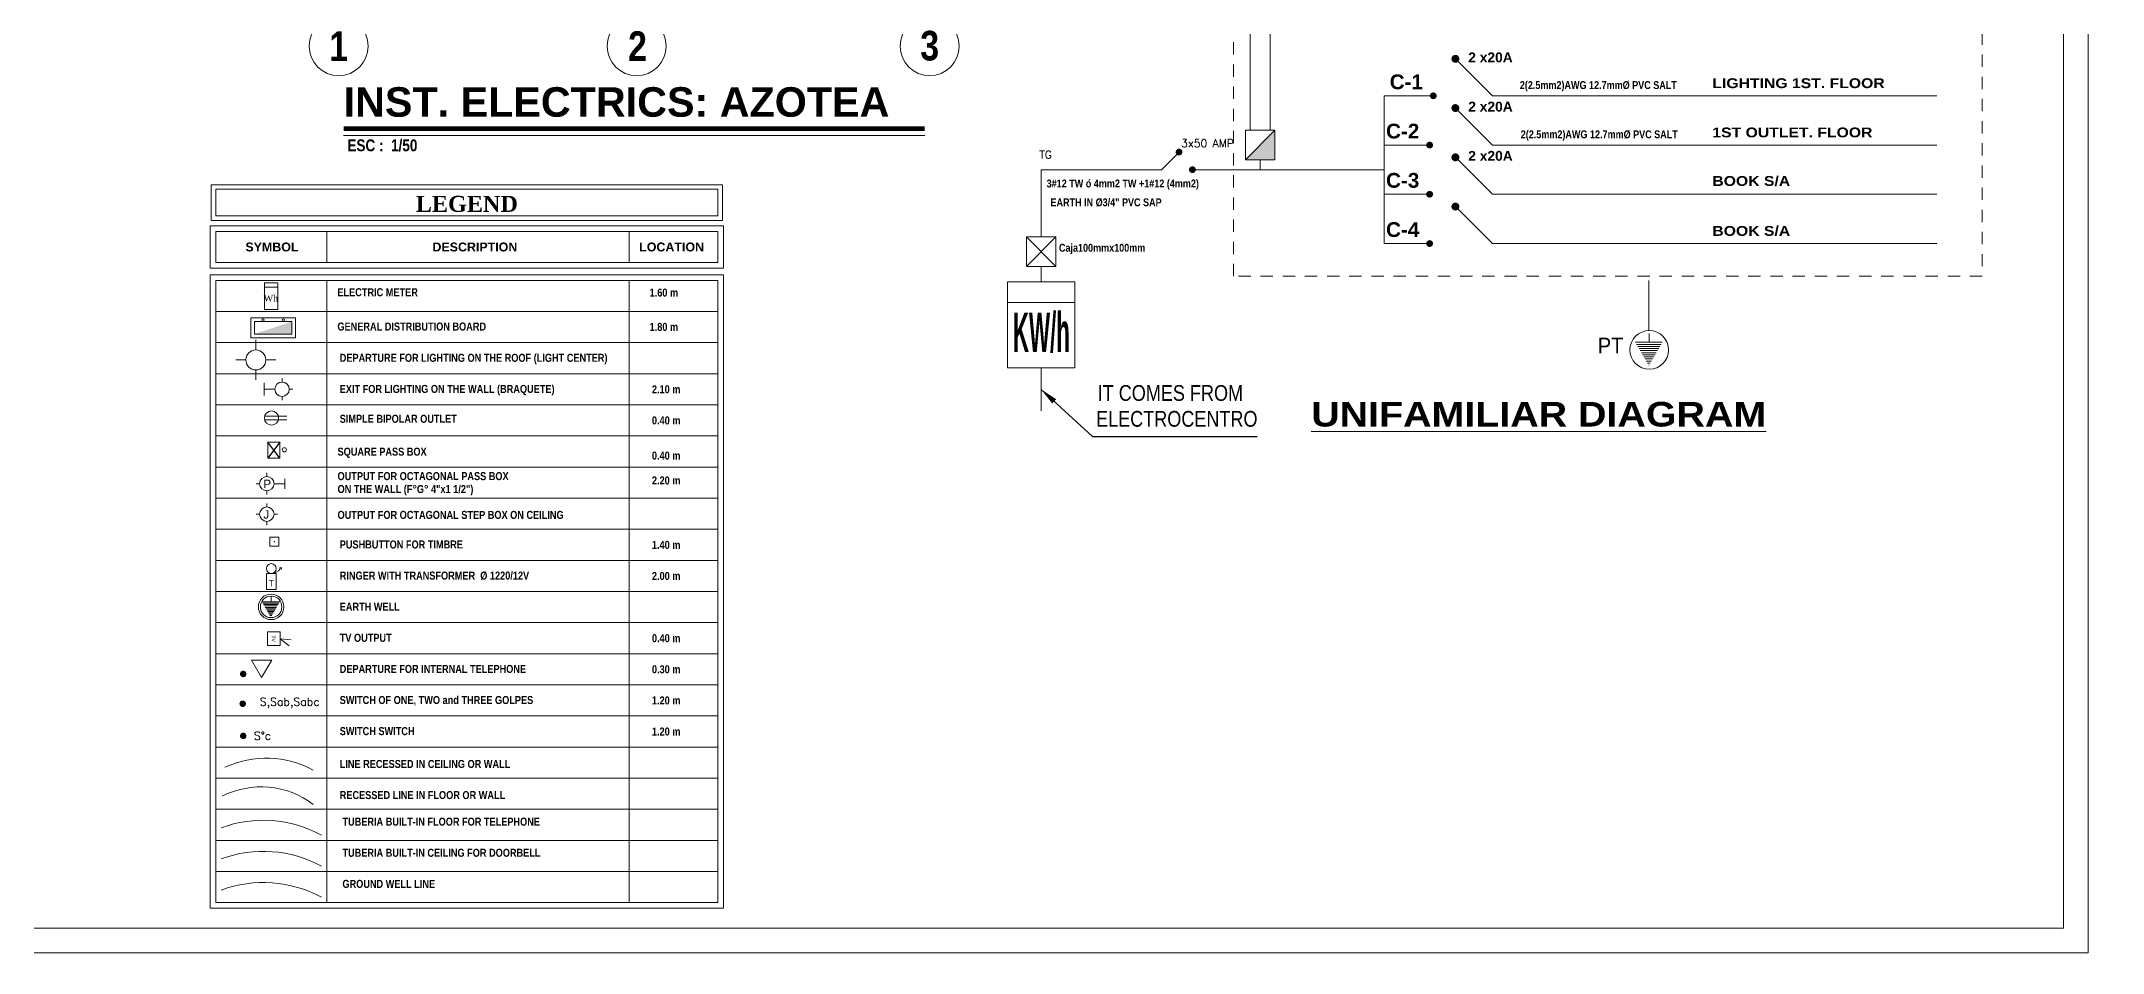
# Model space of a CAD drawing. Header units: millimetres. Extents: x 68 to 194, y 47 to 103.
# Drawn here: x 172.97 to 193.9, y 46.55 to 55.8 of the extents above; entities that cross this region are included whole.
import ezdxf
from ezdxf.enums import TextEntityAlignment as Align

# ---------------------------------------------------------------- set-up
doc = ezdxf.new("R2010")
doc.units = ezdxf.units.MM
for name, pattern in [('ACAD_ISO02W100', [15, 12, -3]), ('ACAD_ISO04W100', [30.5, 24, -3, 0.5, -3]), ('ACAD_ISO06W100', [36, 24, -3, 0, -3, 0, -3, 0, -3]), ('CONTINUA', [0]), ('DASHED2', [0.375, 0.25, -0.125])]:
    doc.linetypes.add(name, pattern=pattern)
doc.layers.add('G_Acotación', color=171, linetype='Continuous')
for name, color, linetype, lineweight in [('G_Complemento', 30, 'Continuous', 20), ('G_Ejes', 253, 'Continuous', 20), ('G_Proyección', 8, 'DASHED2', 15), ('G_Texto', 122, 'Continuous', 20), ('IE_Accesorios', 71, 'Continuous', 20), ('IE_Alumbrado', 31, 'Continuous', 60), ('IE_Teléfono', 220, 'ACAD_ISO06W100', 35), ('IE_Timbre', 30, 'ACAD_ISO04W100', 30), ('IE_Tomacorriente', 104, 'DASHED2', 40)]:
    doc.layers.add(name, color=color, linetype=linetype, lineweight=lineweight)
doc.styles.add('AB', font='')
doc.styles.add('ACOT', font='simplex.shx', dxfattribs={"height": 0.08})
doc.styles.add('Arial Marron', font='ARIALN.TTF')
doc.styles.add('Cotas', font='ARIALNB.TTF', dxfattribs={"height": 0.1})
doc.styles.add('Eje', font='ARIALNB.TTF', dxfattribs={"height": 0.3})
doc.styles.add('Notas', font='ARIALNB.TTF', dxfattribs={"height": 0.15})
doc.styles.add('TEXT1', font='arial.ttf', dxfattribs={"width": 1.5, "height": 0.15})
doc.styles.add('Times', font='times.ttf')
doc.styles.add('Titulo', font='arialbd.ttf', dxfattribs={"height": 0.2})
doc.styles.add('Titulos(Planos)', font='')
doc.styles.get('AB').set_extended_font_data('Arial Black')
doc.styles.get('Titulos(Planos)').set_extended_font_data('Arial Black')
doc.linetypes.add('TRACKS', pattern='A,3.81,[130,ltypeshp.shx,S=6.35,R=0,X=0,Y=0],3.81', length=7.62)
doc.dimstyles.get("Standard").update_dxf_attribs({"dimtxt": 0.18, "dimasz": 0.18, "dimexe": 0.18, "dimexo": 0.0625, "dimgap": 0.09, "dimtad": 0, "dimtih": 1, "dimtoh": 1, "dimdec": 4, "dimzin": 0, "dimdsep": 46, "dimtxsty": 'Standard', "dimcen": 0.09, "dimadec": 0, "dimazin": 0, "dimtfac": 1, "dimtdec": 4, "dimtofl": 0, "dimtmove": 0, "dimatfit": 3, "dimfxl": 0, "dimtolj": 1, "dimtzin": 0, "dimarcsym": 0})

# ---------------------------------------------------------------- blocks, each defined once
blk = doc.blocks.new('Eri')
blk.add_line((-1.7, 0), (0, 0))
blk.add_circle((-2, 0), 0.3)
at = {"color": 1, "style": 'Eje', "flags": 4}
blk.add_attdef('H', text='', height=0.3, dxfattribs=at).set_placement((-2, 0), align=Align.MIDDLE_CENTER)
blk = doc.blocks.new('Titulo')
at = {"style": 'Titulo', "oblique": 20, "flags": 4}
blk.add_attdef('TITULO', (0.026, 0.189), '', height=0.3, dxfattribs=at)
at = {"oblique": 20, "flags": 4}
blk.add_attdef('ESCALA', (0.26, -0.101), '', height=0.11, dxfattribs=at)
blk = doc.blocks.new('braquet')
at = {"color": 2}
for p, q in [((0, 0.070875), (0, -0.070875)), ((0.1215, 0), (0, 0)), ((0.2025, 0.1215), (0.2025, 0.081)), ((0.324, 0), (0.2835, 0)), ((0.2025, -0.081), (0.2025, -0.1215))]:
    blk.add_line(p, q, dxfattribs=at)
at = {"color": 3}
blk.add_circle((0.2025, 0), 0.081, dxfattribs=at)
blk = doc.blocks.new('CP')
at = {"linetype": 'ACAD_ISO06W100', "lineweight": 25, "ltscale": 0.25}
for p, q in [((-0.05, 0.087), (-0.185, -0.093)), ((-0.05, -0.093), (-0.185, 0.087))]:
    blk.add_line(p, q, dxfattribs=at)
for p, q in [((-0.185, -0.093), (-0.185, 0.087)), ((-0.185, 0.087), (-0.05, 0.087)), ((-0.05, 0.087), (-0.05, -0.093)), ((-0.05, -0.093), (-0.185, -0.093))]:
    blk.add_line(p, q)
blk.add_circle((0, 0), 0.0234)
blk = doc.blocks.new('SALIDA CP')
at = {"color": 2}
for p, q in [((-0.648, 0), (-0.567, 0)), ((-0.405, 0.162), (-0.405, 0.243)), ((-0.243, 0), (0, 0)), ((0, -0.113), (0, 0.113)), ((-0.405, -0.243), (-0.405, -0.162))]:
    blk.add_line(p, q, dxfattribs=at)
at = {"color": 3}
blk.add_circle((-0.405, 0), 0.162, dxfattribs=at)
at = {"color": 3, "style": 'TEXT1'}
blk.add_text('P', height=0.189, dxfattribs=at).set_placement((-0.484, -0.099))
blk = doc.blocks.new('SALID TECH CP')
at = {"color": 2}
for p, q in [((-0.122, 0), (-0.081, 0)), ((0, 0.081), (0, 0.121)), ((0.121, 0), (0.081, 0)), ((0, -0.122), (0, -0.081))]:
    blk.add_line(p, q, dxfattribs=at)
at = {"color": 3}
blk.add_circle((0, 0), 0.081, dxfattribs=at)
at = {"color": 3, "style": 'TEXT1'}
blk.add_text('J', height=0.0943, dxfattribs=at).set_placement((-0.04, -0.05))
blk = doc.blocks.new('PUNTO LUZ')
for p, q in [((-0.1125, 0), (-0.225, 0)), ((0, 0.1125), (0, 0.225)), ((0.1125, 0), (0.225, 0)), ((0, -0.1125), (0, -0.225))]:
    blk.add_line(p, q)
blk.add_circle((0, 0), 0.1125)
blk = doc.blocks.new('PT')
at = {"color": 0, "ltscale": 0.02}
blk.add_line((0, 0), (0, -0.088), dxfattribs=at)
at = {"color": 0, "linetype": 'Continuous', "ltscale": 0.02}
for p, q in [((-0.141, -0.088), (0.133, -0.088)), ((-0.129, -0.109), (0.12, -0.109)), ((-0.116, -0.13), (0.108, -0.13)), ((-0.104, -0.152), (0.096, -0.152)), ((-0.092, -0.173), (0.084, -0.173)), ((-0.079, -0.194), (0.071, -0.194)), ((-0.067, -0.215), (0.059, -0.215)), ((-0.055, -0.237), (0.047, -0.237)), ((-0.043, -0.258), (0.035, -0.258)), ((-0.03, -0.279), (0.022, -0.279)), ((-0.018, -0.3), (0.01, -0.3)), ((-0.006, -0.322), (-0.002, -0.322))]:
    blk.add_line(p, q, dxfattribs=at)
at = {"color": 2}
for radius in [0.197, 0.166]:
    blk.add_circle((0, -0.166), radius, dxfattribs=at)
blk = doc.blocks.new('Tablero')
for points in [[(-0.252, -0.223), (-0.252, 0), (0.252, 0), (0.252, -0.223)], [(-0.21, -0.182), (-0.21, -0.042), (0.21, -0.042), (0.21, -0.182)]]:
    blk.add_lwpolyline(points, close=True)
for centre in [(-0.114, -0.024), (0.114, -0.024)]:
    blk.add_circle(centre, 0.0126)
blk.add_solid([(-0.21, -0.182), (0.21, -0.182), (0.21, -0.042)])

msp = doc.modelspace()

# ---------------------------------------------------------------- hatches: boundary and pattern name
h = msp.add_hatch()
h.set_pattern_fill('ANGLE', color=256)
h.set_pattern_definition([(0, (0, 0), (0, 6.985), [5.08, -1.905]), (90, (0, 0), (-6.985, 4e-16), [5.08, -1.905])])
h.paths.add_polyline_path([(188.65, 54.8444), (188.4, 54.8444), (188.4, 54.6944), (188.65, 54.6944)])
h.paths.add_polyline_path([(193.15, 54.8444), (192.3582, 54.8444), (192.3582, 54.6944), (193.15, 54.6944)])
h.paths.add_polyline_path([(193.9, 54.8444), (193.65, 54.8444), (193.15, 54.8444), (193.15, 54.6944), (193.9, 54.6944)])
h.paths.add_polyline_path([(191.775, 54.8444), (191.3, 54.8444), (191.3, 54.6944), (191.775, 54.6944)])
h.paths.add_polyline_path([(192.3582, 54.8444), (191.775, 54.8444), (191.775, 54.6944), (192.3582, 54.6944)])
h.paths.add_polyline_path([(191.9944, 54.6971), (193.3234, 54.6971), (193.3234, 54.9298), (191.9944, 54.9298)], flags=9)
at = {"layer": 'IE_Accesorios', "lineweight": 5, "ltscale": 12}
msp.add_hatch(color=256, dxfattribs=at).paths.add_polyline_path([(185.4958, 54.8983), (185.1958, 54.5983), (185.4958, 54.5983)])

# ---------------------------------------------------------------- linework, layer by layer
at = {"lineweight": 5}
for points in [[(193.7519, 46.547), (193.7519, 74.1029), (152.7019, 74.1029), (152.7019, 46.547)], [(193.5019, 46.797), (193.5019, 73.8529), (152.9519, 73.8529), (152.9519, 46.797)]]:
    msp.add_lwpolyline(points, close=True, dxfattribs=at)
at = {"linetype": 'TRACKS', "lineweight": 5, "ltscale": 0.01}
msp.add_arc((175.2259, 46.0253), 1.2353, 61.4911, 110.29435, dxfattribs=at)
at = {"layer": 'G_Complemento', "lineweight": 5, "ltscale": 0.5}
for p, q in [((185.2458, 54.8983), (185.2458, 57.3483)), ((185.4458, 54.8983), (185.4458, 57.3483)), ((184.3441, 54.4983), (183.122, 54.4983)), ((183.122, 54.4983), (183.122, 53.816)), ((185.3458, 54.4983), (184.6579, 54.4983)), ((186.6034, 54.4983), (185.3458, 54.4983)), ((183.122, 53.516), (183.122, 53.3593)), ((189.2899, 52.865), (189.2899, 53.372))]:
    msp.add_line(p, q, dxfattribs=at)
at = {"layer": 'G_Complemento', "linetype": 'Continuous', "lineweight": 5}
for p, q in [((187.7034, 55.2483), (187.3279, 55.6238)), ((186.6034, 55.2483), (187.1034, 55.2483)), ((186.6034, 55.2483), (186.6034, 53.7483)), ((187.7034, 54.7483), (187.3279, 55.1238)), ((187.7034, 55.2483), (192.2155, 55.2483)), ((186.6034, 54.7483), (187.0664, 54.7483)), ((187.7034, 54.7483), (192.2155, 54.7483)), ((187.7034, 54.2483), (187.3279, 54.6238)), ((186.6034, 54.2483), (187.0664, 54.2483)), ((187.7034, 54.2483), (192.2155, 54.2483)), ((187.7034, 53.7483), (187.3279, 54.1238)), ((174.7423, 53.8703), (179.8415, 53.8703)), ((175.8705, 53.5545), (175.8705, 53.8703)), ((178.939, 53.5545), (178.939, 53.8703)), ((179.8415, 53.5545), (179.8415, 53.8703)), ((186.6034, 53.7483), (187.0664, 53.7483)), ((187.7034, 53.7483), (192.2155, 53.7483)), ((187.7034, 53.7483), (192.2155, 53.7483)), ((187.7089, 53.7483), (192.2155, 53.7483)), ((179.8415, 53.5545), (174.7423, 53.5545)), ((179.8415, 53.374), (174.7423, 53.374)), ((175.8705, 53.374), (175.8705, 51.1628)), ((178.939, 53.374), (178.939, 51.1628)), ((179.8415, 53.374), (179.8415, 51.1628)), ((179.8415, 53.0581), (174.7423, 53.0581)), ((179.8415, 52.7422), (174.7423, 52.7422)), ((179.8415, 52.4263), (174.7423, 52.4263)), ((179.8415, 52.4263), (174.7423, 52.4263)), ((179.8415, 52.1105), (174.7423, 52.1105)), ((179.8415, 51.7946), (174.7423, 51.7946)), ((179.8415, 51.4787), (174.7423, 51.4787)), ((179.8415, 51.1628), (174.7423, 51.1628)), ((179.8415, 51.1628), (174.7423, 51.1628)), ((174.7423, 51.1628), (179.8415, 51.1628)), ((179.8415, 51.1628), (174.7423, 51.1628)), ((175.8705, 51.1628), (175.8705, 48.6358)), ((178.939, 51.1628), (178.939, 48.6358)), ((179.8415, 51.1628), (179.8415, 48.6358)), ((179.8415, 50.847), (174.7423, 50.847)), ((179.8415, 50.5311), (174.7423, 50.5311)), ((179.8415, 50.2152), (174.7423, 50.2152)), ((179.8415, 49.8993), (174.7423, 49.8993)), ((179.8415, 49.5835), (174.7423, 49.5835)), ((179.8415, 49.2676), (174.7423, 49.2676)), ((179.8415, 48.9517), (174.7423, 48.9517)), ((179.8415, 48.6358), (174.7423, 48.6358)), ((179.8415, 48.6358), (174.7423, 48.6358)), ((174.7423, 48.6358), (179.8415, 48.6358)), ((179.8415, 48.6358), (174.7423, 48.6358)), ((175.8705, 48.6358), (175.8705, 47.0565)), ((178.939, 48.6358), (178.939, 47.0565)), ((179.8415, 48.6358), (179.8415, 47.0565)), ((179.8415, 48.32), (174.7423, 48.32)), ((179.8415, 48.0041), (174.7423, 48.0041)), ((179.8415, 47.6882), (174.7423, 47.6882)), ((179.8415, 47.3723), (174.7423, 47.3723)), ((179.8415, 47.0565), (174.7423, 47.0565))]:
    msp.add_line(p, q, dxfattribs=at)
at = {"layer": 'G_Complemento', "lineweight": 5, "ltscale": 12}
msp.add_line((185.3458, 54.5983), (185.3458, 54.4983), dxfattribs=at)
at = {"layer": 'G_Complemento', "lineweight": 5}
msp.add_line((174.7423, 53.374), (174.7423, 47.0565), dxfattribs=at)
at = {"layer": 'G_Complemento', "linetype": 'Continuous', "lineweight": 5}
for points, const_width in [([(187.3078, 55.6238, 1), (187.348, 55.6238, 1)], 0.0402), ([(187.0862, 55.2483, 1), (187.1206, 55.2483, 1)], 0.0344), ([(187.3078, 55.1238, 1), (187.348, 55.1238, 1)], 0.0402), ([(187.0492, 54.7483, 1), (187.0836, 54.7483, 1)], 0.0344), ([(187.3078, 54.6238, 1), (187.348, 54.6238, 1)], 0.0402), ([(187.0492, 54.2483, 1), (187.0836, 54.2483, 1)], 0.0344), ([(187.3078, 54.1238, 1), (187.348, 54.1238, 1)], 0.0402), ([(187.0492, 53.7483, 1), (187.0836, 53.7483, 1)], 0.0344), ([(175.0054, 49.378, 1), (175.0383, 49.378, 1)], 0.0329), ([(175.0001, 49.0753, 1), (175.033, 49.0753, 1)], 0.0329), ([(175.0054, 48.7489, 1), (175.0383, 48.7489, 1)], 0.0329)]:
    msp.add_lwpolyline(points, format="xyb", close=True, dxfattribs=dict(at, const_width=const_width))
at = {"layer": 'G_Complemento', "linetype": 'ACAD_ISO02W100', "lineweight": 5}
msp.add_lwpolyline([(184.5227, 54.677), (184.3441, 54.4983)], dxfattribs=at)
at = {"layer": 'G_Complemento', "lineweight": 5, "ltscale": 0.5, "const_width": 0.0344}
for points in [[(184.5056, 54.677, 1), (184.5399, 54.677, 1)], [(184.6408, 54.4983, 1), (184.6751, 54.4983, 1)]]:
    msp.add_lwpolyline(points, format="xyb", close=True, dxfattribs=at)
at = {"layer": 'G_Complemento', "color": 7, "lineweight": 5}
for points in [[(174.6972, 53.9831), (179.8866, 53.9831), (179.8866, 54.3441), (174.6972, 54.3441)], [(174.6859, 53.4981), (179.8979, 53.4981), (179.8979, 53.9267), (174.6859, 53.9267)], [(174.6859, 47.0001), (179.8979, 47.0001), (179.8979, 53.4304), (174.6859, 53.4304)]]:
    msp.add_lwpolyline(points, close=True, dxfattribs=at)
at = {"layer": 'G_Complemento', "lineweight": 5}
for points in [[(174.7423, 54.0283), (179.8415, 54.0283), (179.8415, 54.299), (174.7423, 54.299)], [(174.7423, 53.5545), (179.8415, 53.5545), (179.8415, 53.8703), (174.7423, 53.8703)], [(174.7423, 47.0565), (179.8415, 47.0565), (179.8415, 53.374), (174.7423, 53.374)]]:
    msp.add_lwpolyline(points, close=True, dxfattribs=at)
for points in [[(175.4647, 51.9942), (175.2391, 51.9942)], [(175.4647, 51.9581), (175.2391, 51.9581)]]:
    msp.add_lwpolyline(points, dxfattribs=at)
at = {"layer": 'G_Complemento', "lineweight": 5, "ltscale": 4, "const_width": 0.00707}
msp.add_lwpolyline([(175.3345, 50.7212, 1), (175.3416, 50.7212, 1)], format="xyb", close=True, dxfattribs=at)
at = {"layer": 'G_Complemento', "linetype": 'Continuous', "lineweight": 5}
msp.add_lwpolyline([(175.2088, 49.3405), (175.3115, 49.5184), (175.1061, 49.5184)], close=True, dxfattribs=at)
at = {"layer": 'G_Complemento', "lineweight": 5}
msp.add_circle((175.309, 51.9762), 0.0722, dxfattribs=at)
at = {"layer": 'G_Proyección', "lineweight": 5, "ltscale": 0.5}
msp.add_lwpolyline([(185.0757, 62.4169), (192.6757, 62.4169), (192.6757, 53.4169), (185.0757, 53.4169)], close=True, dxfattribs=at)
at = {"layer": 'G_Texto', "lineweight": 5, "const_width": 0.05}
msp.add_lwpolyline([(176.0411, 54.9146), (181.9404, 54.9146)], dxfattribs=at)
at = {"layer": 'G_Texto', "lineweight": 5}
msp.add_lwpolyline([(176.0411, 54.8463), (181.9404, 54.8463)], dxfattribs=at)
at = {"layer": 'IE_Accesorios', "lineweight": 5}
msp.add_line((175.3715, 53.3052), (175.2361, 53.3052), dxfattribs=at)
at = {"layer": 'IE_Accesorios', "color": 0, "linetype": 'Continuous', "lineweight": 5, "ltscale": 0.02}
for p, q in [((189.1551, 52.7459), (189.4286, 52.7459)), ((189.1673, 52.7247), (189.4163, 52.7247)), ((189.1796, 52.7034), (189.404, 52.7034)), ((189.1919, 52.6822), (189.3918, 52.6822)), ((189.2041, 52.661), (189.3795, 52.661)), ((189.2164, 52.6397), (189.3673, 52.6397)), ((189.2287, 52.6185), (189.355, 52.6185)), ((189.2409, 52.5972), (189.3427, 52.5972)), ((189.2532, 52.576), (189.3305, 52.576)), ((189.2655, 52.5548), (189.3182, 52.5548)), ((189.2777, 52.5335), (189.3059, 52.5335)), ((189.29, 52.5123), (189.2937, 52.5123))]:
    msp.add_line(p, q, dxfattribs=at)
at = {"layer": 'IE_Accesorios', "color": 0, "lineweight": 5, "ltscale": 0.02}
msp.add_line((189.2959, 52.8338), (189.2959, 52.7459), dxfattribs=at)
at = {"layer": 'IE_Accesorios', "linetype": 'Continuous', "lineweight": 5}
for p, q in [((175.3969, 49.7359), (175.4878, 49.6651)), ((175.3974, 49.735), (175.5081, 49.726))]:
    msp.add_line(p, q, dxfattribs=at)
at = {"layer": 'IE_Accesorios', "linetype": 'ByBlock', "lineweight": 5}
for points in [[(185.4958, 54.8983), (185.1958, 54.5983)], [(182.972, 53.816), (183.272, 53.516)], [(183.272, 53.816), (182.972, 53.516)]]:
    msp.add_lwpolyline(points, dxfattribs=at)
for points in [[(185.1958, 54.5983), (185.4958, 54.5983), (185.4958, 54.8983), (185.1958, 54.8983)], [(182.972, 53.516), (183.272, 53.516), (183.272, 53.816), (182.972, 53.816)]]:
    msp.add_lwpolyline(points, close=True, dxfattribs=at)
at = {"layer": 'IE_Accesorios', "lineweight": 5}
for points in [[(175.2361, 53.0799), (175.2361, 53.3507), (175.3715, 53.3507), (175.3715, 53.0799)], [(182.781, 53.3593), (183.463, 53.3593), (183.463, 52.4858), (182.781, 52.4858)], [(182.781, 53.3593), (183.463, 53.3593), (183.463, 53.1497), (182.781, 53.1497)], [(175.2573, 50.3991), (175.2573, 50.2341), (175.3563, 50.2341), (175.3563, 50.3991)]]:
    msp.add_lwpolyline(points, close=True, dxfattribs=at)
at = {"layer": 'IE_Accesorios', "linetype": 'Continuous', "lineweight": 5}
for points in [[(175.2929, 50.6761), (175.3832, 50.6761), (175.3832, 50.7664), (175.2929, 50.7664)], [(175.3969, 49.805), (175.268, 49.805), (175.268, 49.6669), (175.3969, 49.6669)]]:
    msp.add_lwpolyline(points, close=True, dxfattribs=at)
at = {"layer": 'IE_Accesorios', "color": 2, "lineweight": 5}
msp.add_circle((189.2959, 52.6682), 0.1968, dxfattribs=at)
at = {"layer": 'IE_Accesorios', "lineweight": 5}
for centre, radius in [((175.3068, 50.4486), 0.0495), ((175.403, 50.4508), 0.00825)]:
    msp.add_circle(centre, radius, dxfattribs=at)
msp.add_arc((175.3027, 50.522), 0.123, 271.88039, 320.74992, dxfattribs=at)
at = {"layer": 'IE_Accesorios', "color": 5, "linetype": 'Continuous', "lineweight": 5}
msp.add_point((175.3381, 50.7212), dxfattribs=at)
at = {"layer": 'IE_Accesorios', "linetype": 'Continuous', "lineweight": 5}
msp.add_point((175.3381, 50.7212), dxfattribs=at)
at = {"layer": 'IE_Alumbrado', "lineweight": 5, "ltscale": 0.5}
msp.add_line((183.122, 52.4858), (183.122, 52.0491), dxfattribs=at)
at = {"layer": 'IE_Alumbrado', "lineweight": 5, "ltscale": 3}
msp.add_arc((175.2557, 47.5101), 1.012, 61.83659, 114.59796, dxfattribs=at)
at = {"layer": 'IE_Teléfono', "lineweight": 5, "ltscale": 4}
msp.add_arc((175.2259, 46.6571), 1.2353, 61.4911, 110.29435, dxfattribs=at)
at = {"layer": 'IE_Timbre', "lineweight": 5, "ltscale": 3.6}
msp.add_arc((175.2259, 46.3412), 1.2353, 61.4911, 110.29435, dxfattribs=at)
at = {"layer": 'IE_Tomacorriente', "lineweight": 5, "ltscale": 12}
msp.add_arc((175.2035, 47.3536), 0.8782, 52.888, 116.87406, dxfattribs=at)

# ---------------------------------------------------------------- block references
at = {"layer": 'G_Complemento', "lineweight": 5, "xscale": 0.9024999999999999, "yscale": 0.9024999999999999, "zscale": 0.9024999999999999}
msp.add_blockref('PUNTO LUZ', (175.15, 52.566), dxfattribs=at)
at = {"layer": 'G_Ejes', "lineweight": 5}
ref = msp.add_blockref('Eri', (175.9907, 57.7529), dxfattribs=dict(at, rotation=90))
ref.add_attrib('H', '1', dxfattribs={"layer": '0', "color": 1, "height": 0.3, "style": 'Eje', "flags": 4}).set_placement((175.9907, 55.7529), align=Align.MIDDLE_CENTER)
ref = msp.add_blockref('Eri', (179.0157, 57.7529), dxfattribs=dict(at, xscale=-1, rotation=270))
ref.add_attrib('H', '2', dxfattribs={"layer": '0', "color": 1, "height": 0.3, "style": 'Eje', "flags": 4}).set_placement((179.0243, 55.7529), align=Align.MIDDLE_CENTER)
ref = msp.add_blockref('Eri', (181.9907, 57.7529), dxfattribs=dict(at, rotation=90))
ref.add_attrib('H', '3', dxfattribs={"layer": '0', "color": 1, "height": 0.3, "style": 'Eje', "flags": 4}).set_placement((181.9907, 55.758), align=Align.MIDDLE_CENTER)
at = {"layer": 'G_Texto', "lineweight": 5}
ref = msp.add_blockref('Titulo', (176.0411, 54.8463), dxfattribs=at)
ref.add_attrib('TITULO', 'INST. ELECTRICS: AZOTEA', (176.0411, 55.0357), dxfattribs={"layer": '0', "height": 0.3, "style": 'Titulo', "flags": 4})
ref.add_attrib('ESCALA', ' ESC :  1/50', (176.0411, 54.6854), dxfattribs={"layer": '0', "height": 0.12, "style": 'Cotas', "flags": 4})
at = {"layer": 'IE_Accesorios', "lineweight": 5, "xscale": 0.9024999999999999, "yscale": 0.9024999999999999, "zscale": 0.9024999999999999}
for name, p in [('Tablero', (175.3248, 52.9935)), ('braquet', (175.2334, 52.2691)), ('CP', (175.4398, 51.6541)), ('SALID TECH CP', (175.2615, 51.0005))]:
    msp.add_blockref(name, p, dxfattribs=at)
at = {"layer": 'IE_Accesorios', "linetype": 'CONTINUA', "lineweight": 5, "xscale": 0.4512500000000017, "yscale": 0.4512500000000017, "zscale": 0.4512500000000017}
msp.add_blockref('SALIDA CP', (175.4443, 51.3099), dxfattribs=at)
at = {"layer": 'IE_Accesorios', "lineweight": 5, "ltscale": 2, "xscale": 0.657922500000037, "yscale": 0.657922500000037, "zscale": 0.657922500000037}
msp.add_blockref('PT', (175.3047, 50.1682), dxfattribs=at)

# ---------------------------------------------------------------- texts
at = {"layer": 'G_Complemento', "linetype": 'Continuous', "lineweight": 5, "style": 'ACOT'}
for s, p in [('S,Sab,Sabc', (175.1902, 49.0547)), ('S°c', (175.13, 48.7095))]:
    msp.add_text(s, height=0.08122, dxfattribs=at).set_placement(p)
at = {"layer": 'G_Texto', "linetype": 'Continuous', "lineweight": 5}
for s, height, style, p in [('2 x20A', 0.1, 'Titulo', (187.4588, 55.5887)), ('C-1', 0.15, 'Titulo', (186.6607, 55.3151)), ('LIGHTING 1ST. FLOOR', 0.1, 'AB', (189.9362, 55.3265)), ('2 x20A', 0.1, 'Titulo', (187.4588, 55.0887)), ('C-2', 0.15, 'Titulo', (186.6237, 54.8151)), ('1ST OUTLET. FLOOR', 0.1, 'AB', (189.9362, 54.8265)), ('TG', 0.08, 'ACOT', (183.1038, 54.6111)), ('3x50 AMP', 0.08, 'ACOT', (184.5441, 54.7268)), ('2 x20A', 0.1, 'Titulo', (187.4588, 54.5887)), ('C-3', 0.15, 'Titulo', (186.6237, 54.3151)), ('BOOK S/A', 0.1, 'AB', (189.9362, 54.3336)), ('C-4', 0.15, 'Titulo', (186.6237, 53.8151)), ('BOOK S/A', 0.1, 'AB', (189.9362, 53.8265))]:
    msp.add_text(s, height=height, dxfattribs=dict(at, style=style)).set_placement(p)
at = {"layer": 'G_Texto', "lineweight": 5, "style": 'Cotas'}
for s, height, p in [('2(2.5mm2)AWG 12.7mm%%C PVC SALT', 0.08, (187.982, 55.3171)), ('2(2.5mm2)AWG 12.7mm%%C PVC SALT', 0.08, (187.9915, 54.8171)), ('3#12 TW ó 4mm2 TW +1#12 (4mm2)', 0.08, (183.1782, 54.3179)), ('EARTH IN %%c3/4" PVC SAP', 0.08, (183.2172, 54.1269)), ('Caja100mmx100mm', 0.08, (183.3032, 53.6651)), ('ELECTRIC METER', 0.081225, (175.978, 53.2134)), ('1.60 m', 0.08122, (179.1472, 53.2096)), ('GENERAL DISTRIBUTION BOARD', 0.081225, (175.978, 52.865)), ('1.80 m', 0.08122, (179.1472, 52.8613)), ('DEPARTURE FOR LIGHTING ON THE ROOF (LIGHT CENTER)', 0.081225, (176.0014, 52.5474)), ('EXIT FOR LIGHTING ON THE WALL (BRAQUETE)', 0.081225, (176.0014, 52.2315)), ('2.10 m', 0.08122, (179.1706, 52.2277)), ('SIMPLE BIPOLAR OUTLET', 0.081225, (176.0014, 51.9283)), ('0.40 m', 0.08122, (179.1706, 51.9118)), ('SQUARE PASS BOX', 0.081225, (175.9795, 51.5944)), ('0.40 m', 0.08122, (179.1706, 51.5544)), ('OUTPUT FOR OCTAGONAL PASS BOX ', 0.081225, (175.9795, 51.3462)), ('ON THE WALL (F°G° 4"x1 1/2")', 0.081225, (175.9795, 51.2149)), ('2.20 m', 0.08122, (179.1706, 51.3024)), ('OUTPUT FOR OCTAGONAL STEP BOX ON CEILING', 0.081225, (175.9795, 50.9525)), ('PUSHBUTTON FOR TIMBRE', 0.081225, (176.0014, 50.6521)), ('1.40 m', 0.08122, (179.1706, 50.6483)), ('RINGER WITH TRANSFORMER  %%c 1220/12V', 0.081225, (176.0014, 50.3362)), ('2.00 m', 0.08122, (179.1706, 50.3324)), ('EARTH WELL', 0.08122, (176.0014, 50.0204)), ('TV OUTPUT', 0.08122, (176.0014, 49.7045)), ('0.40 m', 0.08122, (179.1706, 49.7007)), ('DEPARTURE FOR INTERNAL TELEPHONE', 0.081225, (176.0014, 49.3886)), ('0.30 m', 0.08122, (179.1706, 49.3848)), ('SWITCH OF ONE, TWO and THREE GOLPES', 0.081225, (176.0014, 49.0727)), ('1.20 m', 0.08122, (179.1706, 49.0689)), ('SWITCH SWITCH', 0.081225, (176.0014, 48.7569)), ('1.20 m', 0.08122, (179.1706, 48.7531)), ('LINE RECESSED IN CEILING OR WALL', 0.081225, (176.0014, 48.4236)), ('RECESSED LINE IN FLOOR OR WALL', 0.081225, (176.0014, 48.1077)), ('TUBERIA BUILT-IN FLOOR FOR TELEPHONE ', 0.081225, (176.0289, 47.8377)), ('TUBERIA BUILT-IN CEILING FOR DOORBELL ', 0.081225, (176.0289, 47.5218)), ('GROUND WELL LINE', 0.081225, (176.0289, 47.2059))]:
    msp.add_text(s, height=height, dxfattribs=at).set_placement(p)
at = {"layer": 'G_Texto', "linetype": 'ACAD_ISO04W100', "lineweight": 5, "style": 'Titulo'}
for s, p in [('SYMBOL', (175.0436, 53.6684)), ('DESCRIPTION', (176.9428, 53.6684)), ('LOCATION', (179.0417, 53.6684))]:
    msp.add_text(s, height=0.09025, dxfattribs=at).set_placement(p)
at = {"layer": 'G_Texto', "lineweight": 5, "style": 'Times'}
msp.add_text('Wh', height=0.06769, dxfattribs=at).set_placement((175.3031, 53.1933), align=Align.MIDDLE_CENTER)
at = {"layer": 'G_Texto', "linetype": 'Continuous', "lineweight": 5, "style": 'Titulo', "width": 0.405588}
msp.add_text('KW/h', height=0.4, dxfattribs=at).set_placement((182.8352, 52.6477), (183.4142, 52.6477), align=Align.FIT)
at = {"layer": 'G_Texto', "lineweight": 5, "ltscale": 12, "style": 'Arial Marron', "width": 1.103917}
msp.add_text('PT', height=0.16, dxfattribs=at).set_placement((188.774, 52.6324), (189.0326, 52.6324), align=Align.FIT)
at = {"layer": 'G_Texto', "lineweight": 5, "ltscale": 12, "style": 'Titulos(Planos)'}
msp.add_text('%%UUNIFAMILIAR DIAGRAM', height=0.25, dxfattribs=at).set_placement((185.8643, 51.8903))
at = {"layer": 'G_Texto', "lineweight": 5, "insert": (177.2919, 54.1501), "char_height": 0.16245, "width": 5.099125, "attachment_point": 5, "style": 'Notas'}
msp.add_mtext('{\\fTimes New Roman|b1|i0|c0|p18;LEGEND}', dxfattribs=at)
at = {"layer": 'G_Texto', "lineweight": 5, "ltscale": 12, "char_height": 0.16, "attachment_point": 4, "style": 'Arial Marron'}
for s, insert in [('IT COMES FROM ', (183.6961, 52.2298)), ('ELECTROCENTRO', (183.6797, 51.9673))]:
    msp.add_mtext(s, dxfattribs=dict(at, insert=insert))
at = {"layer": 'IE_Accesorios', "linetype": 'Continuous', "lineweight": 5}
msp.add_text('TV', height=0.03682, rotation=270, dxfattribs=at).set_placement((175.3115, 49.7689))
at = {"layer": 'IE_Accesorios', "lineweight": 5, "insert": (175.3068, 50.3001), "char_height": 0.0619, "width": 0.098986, "attachment_point": 5}
msp.add_mtext('T', dxfattribs=at)

# ---------------------------------------------------------------- leaders
at = {"layer": 'G_Acotación', "lineweight": 5, "ltscale": 0.1}
msp.add_leader([(183.122, 52.2675), (183.6442, 51.7903), (185.3152, 51.7903)], dimstyle='Standard', override={"dimgap": 0.09, "dimtad": 0}, dxfattribs=at)

doc.saveas('drawing.dxf')
